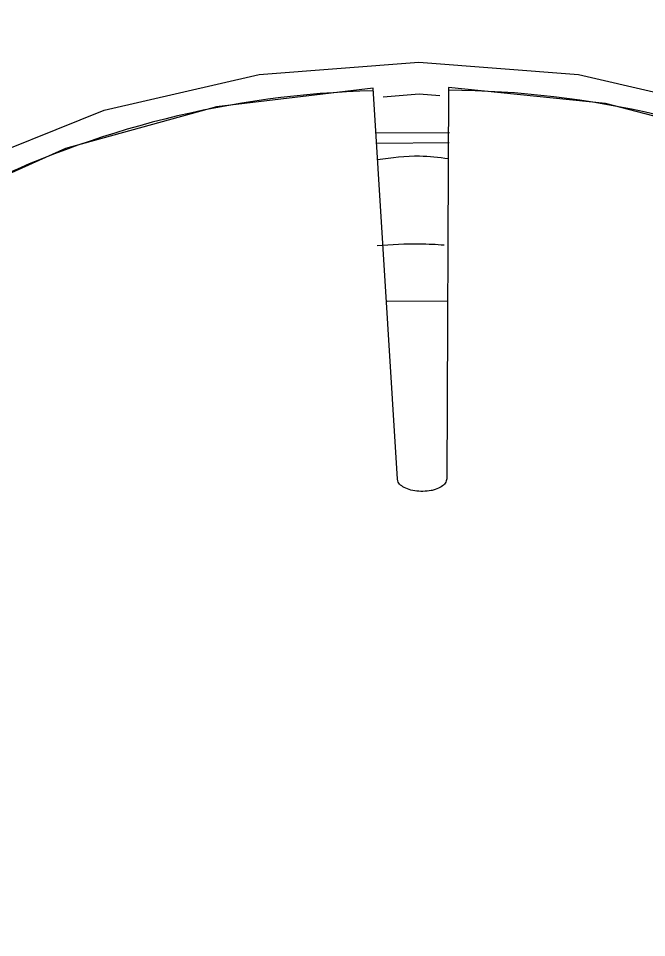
# Model space of a CAD drawing. Extents: x 75 to 2075, y 25 to 1460.
# Drawn here: x 610.33 to 622.19, y 664.86 to 682.22 of the extents above; entities that cross this region are included whole.
import ezdxf

# ---------------------------------------------------------------- set-up
doc = ezdxf.new("R2010")
doc.units = 0
doc.header["$LTSCALE"] = 5
doc.linetypes.add('SLD-KATı', pattern=[0])
doc.layers.get('0').update_dxf_attribs({"linetype": 'CONTINUOUS'})

msp = doc.modelspace()

# ---------------------------------------------------------------- linework, layer by layer
at = {"color": 7, "linetype": 'SLD-KATı'}
for p, q in [((617.486, 673.518), (617.028, 680.903)), ((617.218, 680.74), (617.895, 680.798)), ((617.895, 680.798), (618.286, 680.765)), ((618.452, 680.915), (618.416, 673.526)), ((618.466, 680.064), (617.079, 680.055)), ((618.465, 679.869), (617.096, 679.861)), ((618.435, 676.88), (617.289, 676.875))]:
    msp.add_line(p, q, dxfattribs=at)
at = {"color": 7, "linetype": 'SLD-KATı', "flags": 128}
for points in [[(600.408, 665.458), (600.386, 666.359), (600.676, 668.97), (601.484, 671.501), (602.786, 673.876), (604.543, 676.023), (606.701, 677.876), (609.194, 679.379), (611.947, 680.487), (614.876, 681.165), (617.892, 681.393), (620.904, 681.165), (623.82, 680.487), (626.551, 679.379), (629.014, 677.876), (631.135, 676.023), (632.849, 673.876), (634.104, 671.501), (634.862, 668.97), (635.101, 666.491)], [(617.028, 680.903), (614.068, 680.551), (611.216, 679.765), (608.558, 678.568), (606.172, 676.996), (604.129, 675.095), (602.49, 672.922), (601.302, 670.541), (600.602, 668.023), (600.409, 665.441), (600.449, 664.697)], [(635.106, 665.728), (635.106, 665.729), (634.907, 668.307), (634.201, 670.814), (633.008, 673.175), (631.364, 675.321), (629.317, 677.188), (626.927, 678.72), (624.267, 679.873), (621.413, 680.612), (618.452, 680.915)]]:
    msp.add_lwpolyline(points, dxfattribs=at)
at = {"color": 7, "linetype": 'SLD-KATı'}
for centre, radius, start, end in [((617.449, 662.912), 17.946, 91.3572, 141.7814), ((618.365, 663.21), 17.654, 38.5372, 89.7181)]:
    msp.add_arc(centre, radius, start, end, dxfattribs=at)
for points, knots in [([(619.974, 710.383), (619.958, 711.669), (619.927, 714.028), (619.501, 716.775), (618.902, 718.693), (618.153, 720.087), (617.264, 721.071), (616.287, 721.694), (615.155, 722.075), (613.811, 722.137), (611.878, 721.678), (609.535, 720.283), (606.807, 717.865), (604.202, 715.054), (601.645, 711.957), (599.23, 708.816), (596.635, 705.273), (593.689, 701.085), (590.883, 696.974), (588.477, 693.412), (586.549, 690.552), (584.515, 687.548), (582.535, 684.673), (580.681, 682.055), (579.228, 680.097), (578.1, 678.659), (577.229, 677.615), (576.512, 676.84), (575.918, 676.295), (575.869, 676.244), (575.841, 676.213)], [0, 0, 0, 0, 0.038446, 0.070583, 0.097966, 0.121189, 0.145812, 0.165835, 0.182548, 0.206895, 0.237007, 0.301104, 0.359457, 0.421623, 0.477828, 0.527711, 0.577052, 0.639887, 0.70471, 0.736266, 0.768913, 0.803621, 0.83528, 0.859984, 0.886701, 0.903105, 0.922534, 0.945296, 0.967736, 1, 1, 1, 1]), ([(573.086, 674.942), (573.146, 674.553), (573.248, 673.888), (573.696, 673.1), (574.015, 672.672), (574.921, 672.034), (575.662, 671.87), (576.882, 671.918), (578.089, 672.55), (579.18, 673.464), (580.441, 674.781), (581.767, 676.377), (583.307, 678.385), (585.145, 680.928), (587.203, 683.887), (589.365, 687.063), (591.806, 690.682), (594.374, 694.489), (596.921, 698.212), (599.478, 701.873), (602.078, 705.475), (604.574, 708.751), (606.827, 711.512), (608.876, 713.821), (610.686, 715.595), (612.082, 716.744), (613.15, 717.429), (613.872, 717.759), (614.355, 717.806), (614.375, 717.799), (614.47, 717.77), (614.648, 717.596), (614.96, 717.049), (615.312, 715.942), (615.562, 714.278), (615.685, 712.339), (615.687, 711.092), (615.689, 710.426)], [0, 0, 0, 0, 0.036264, 0.061957, 0.078959, 0.089679, 0.10614, 0.123885, 0.156976, 0.186056, 0.21064, 0.232076, 0.253519, 0.277854, 0.306134, 0.33687, 0.369958, 0.416405, 0.460545, 0.499893, 0.552941, 0.605887, 0.645859, 0.690682, 0.736196, 0.767267, 0.795652, 0.822675, 0.847597, 0.86116, 0.876852, 0.895874, 0.914145, 0.936651, 0.964426, 0.981022, 1, 1, 1, 1]), ([(617.028, 680.903), (617.028, 680.904), (617.028, 680.904), (617.028, 680.905), (617.028, 680.905)], [0, 0, 0, 0, 0.507108, 1, 1, 1, 1]), ([(618.452, 680.917), (618.452, 680.917), (618.452, 680.916), (618.452, 680.915), (618.452, 680.915)], [0, 0, 0, 0, 0.504183, 1, 1, 1, 1]), ([(618.37, 677.938), (618.216, 677.948), (617.795, 677.975), (617.374, 677.946), (617.106, 677.927)], [0, 0, 0, 0, 0.364468, 1, 1, 1, 1]), ([(618.416, 673.526), (618.411, 673.499), (618.4, 673.444), (618.32, 673.373), (618.219, 673.328), (618.1, 673.298), (617.967, 673.284), (617.81, 673.295), (617.668, 673.331), (617.559, 673.389), (617.498, 673.455), (617.49, 673.5), (617.486, 673.518)], [0, 0, 0, 0, 0.108535, 0.217074, 0.325602, 0.38515, 0.493702, 0.602242, 0.710788, 0.819314, 0.927843, 1, 1, 1, 1])]:
    msp.add_open_spline(points, degree=3, knots=knots, dxfattribs=at)
at = {"color": 8, "linetype": 'SLD-KATı'}
msp.add_open_spline([(618.445, 679.571), (618.265, 679.593), (617.821, 679.647), (617.376, 679.587), (617.112, 679.552)], degree=3, knots=[0, 0, 0, 0, 0.406094, 1, 1, 1, 1], dxfattribs=at)

doc.saveas('drawing.dxf')
